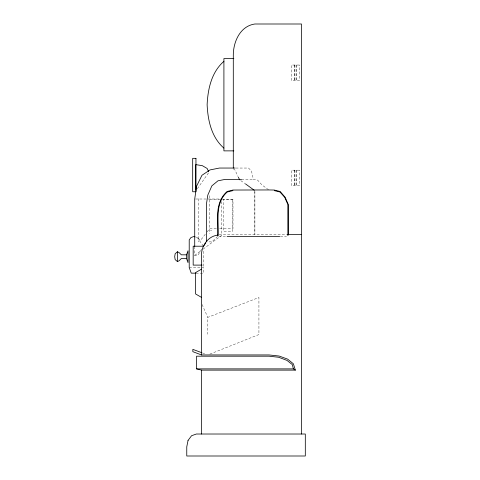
<?xml version="1.0" encoding="UTF-8"?>
<svg xmlns="http://www.w3.org/2000/svg" width="480" height="480" viewBox="0 0 480 480"><rect width="100%" height="100%" fill="white"/><g stroke="black" fill="none" stroke-linecap="round" stroke-linejoin="round"><path stroke-width="0.36" stroke-dasharray="2.4 1.8" d="M201.69 249.24L197.778 255.372L194.718 255.372L194.718 247.212M197.388 188.676L208.914 172.314M205.284 234.252L200.424 240.504L197.106 237.36L195.744 237.03M207.048 231.978L208.374 230.268L211.758 230.268M217.638 236.388L211.878 241.884L207.096 241.884M194.718 255.372L200.736 250.902M203.148 249.114L221.814 235.248L221.814 199.758M209.862 354.114L258.924 334.548L258.924 297.492L207.786 317.376L207.786 334.254M219.18 234.84L221.238 234.426L286.686 234.426M235.83 168.048L248.514 168.048L251.478 171.036L253.374 179.388L257.592 180.102L261.906 184.884L268.776 189.954M241.488 179.388L253.374 179.388M195.45 199.008L221.814 199.02M209.76 199.686L221.748 199.686M222.498 199.686L232.98 199.686L232.98 228.672L218.748 228.672M209.76 228.672L218.004 228.672M218.868 236.388L227.082 236.388M189.216 267.546L203.598 267.546L203.598 273.156L197.07 273.156M280.362 236.388L286.494 236.394M202.356 352.914L205.074 353.928M240.78 180.636L244.866 183.45M233.298 168.774L234.936 169.974L238.056 176.544M197.106 237.36L203.442 246.216M202.104 304.56L207.786 317.376M203.388 251.256L203.598 267.546M296.466 65.04L296.466 80.634M296.466 170.166L296.466 185.76M296.058 65.04L296.058 80.634M296.058 170.166L296.058 185.76M294.732 65.04L294.732 80.634M294.732 170.166L294.732 185.76M294.318 65.04L294.318 80.634M294.318 170.166L294.318 185.76M209.76 195.594L209.76 233.718M198.822 198.69L198.822 241.92M254.868 190.716L254.868 234.426L254.868 190.716M299.292 65.04L291.408 65.04L291.408 80.634L299.292 80.634L299.292 65.04M299.292 170.166L291.408 170.166L291.408 185.76L299.292 185.76L299.292 170.166M232.728 199.248L223.386 199.248L223.386 231.3L232.728 231.3L232.728 199.248"/><path stroke-width="0.72" d="M186.534 254.826L187.998 250.74L187.998 262.62L186.534 258.528L186.534 254.826L181.35 254.82L179.082 252.594L177.45 251.754L175.158 253.746L174.69 256.68L175.158 259.614L177.45 261.606L179.082 260.76L181.35 258.534L186.534 258.528M301.488 434.034L301.488 24L254.868 24C240.264 26.076 233.4 41.544 233.298 54.9L233.298 168.024M204.036 245.562L205.596 243.108M223.908 61.326C211.488 72.18 207.864 88.938 207.126 104.73C207.864 120.522 211.488 137.28 223.908 148.128M201.504 269.16L195.6 272.568L195.6 293.97L201.504 297.378M232.938 190.62L227.31 191.982C214.62 202.806 218.826 221.124 218.22 235.662M217.806 235.11C208.488 236.112 201.84 245.118 201.504 254.16L201.504 354.942L269.028 354.942L279.108 356.034L287.646 359.13L293.358 363.768L295.362 370.122L201.504 370.122L196.542 368.88L196.542 356.19L269.028 356.19L278.682 357.264L286.992 360.414L292.284 364.572L293.412 368.88L295.362 370.122M233.844 58.584L223.908 58.584L223.908 150.87L233.844 150.87M235.08 168.048L219.414 168.048L209.964 169.932L201.948 175.284L196.596 186.186L194.718 199.008L194.718 246.474M241.488 179.388L225.15 179.388L217.968 180.816L211.878 185.844L207.81 195.09L206.382 204.42L206.382 241.884M287.43 234.426L301.488 234.426M227.082 236.388L279.69 236.388M203.364 246.216L193.176 246.216L193.176 265.104L202.104 265.104M196.344 273.156L191.268 273.156L189.216 267.546L189.216 239.952L190.926 237.57L193.704 236.532L195.066 236.862M196.542 368.88L293.412 368.88M274.29 190.62L279.924 191.982L284.7 197.28L287.892 204.576L287.904 235.656M201.678 352.662L192.846 349.368L192.846 351.678L201.504 354.942M245.448 183.852L254.28 190.284M238.368 177.198L239.616 179.832M208.62 171.672L207.144 168.468L202.302 165.654L195.684 164.622L195.684 189.654M288.318 234.846L288.306 204.51L285.114 197.214L280.152 191.496L274.29 190.038L268.776 189.954L232.938 190.038L227.082 191.496C214.446 202.59 217.92 220.842 217.638 235.662M201.504 370.122L201.504 434.034M177.45 251.754L177.45 261.606M188.046 440.436L186.762 446.856L186.762 456L305.31 456L305.31 434.016L196.356 434.016L191.562 435.738L188.046 440.436M195.948 158.34L192.684 158.328L192.684 191.742L195.948 191.76L195.948 158.34"/></g></svg>
